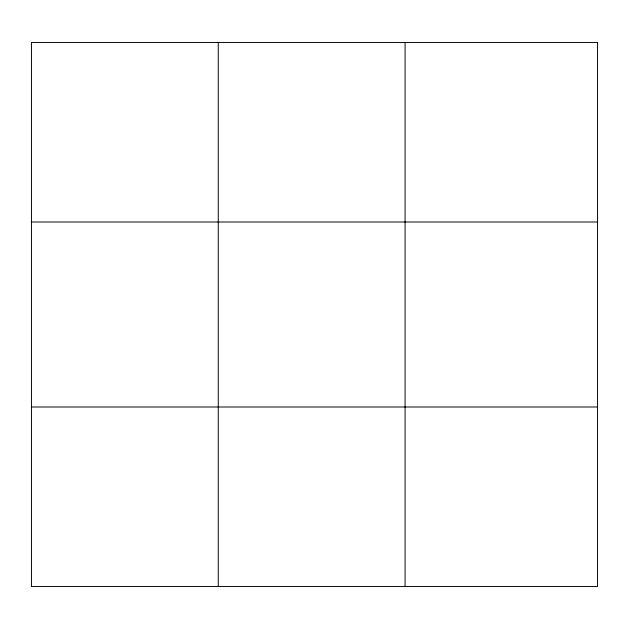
<?xml version="1.0" encoding="UTF-8"?>
<svg xmlns="http://www.w3.org/2000/svg" width="629" height="629" viewBox="0 0 629 629"><rect width="100%" height="100%" fill="white"/><g stroke="black" fill="none" stroke-linecap="round" stroke-linejoin="round"><path stroke-width="0.94" d="M218.263 42.465L218.263 586.535M405.076 42.465L405.076 586.535M31.45 222.006L597.55 222.006M31.45 406.994L597.55 406.994M597.55 42.465L597.55 586.535L31.45 586.535L31.45 42.465L597.55 42.465"/></g></svg>
